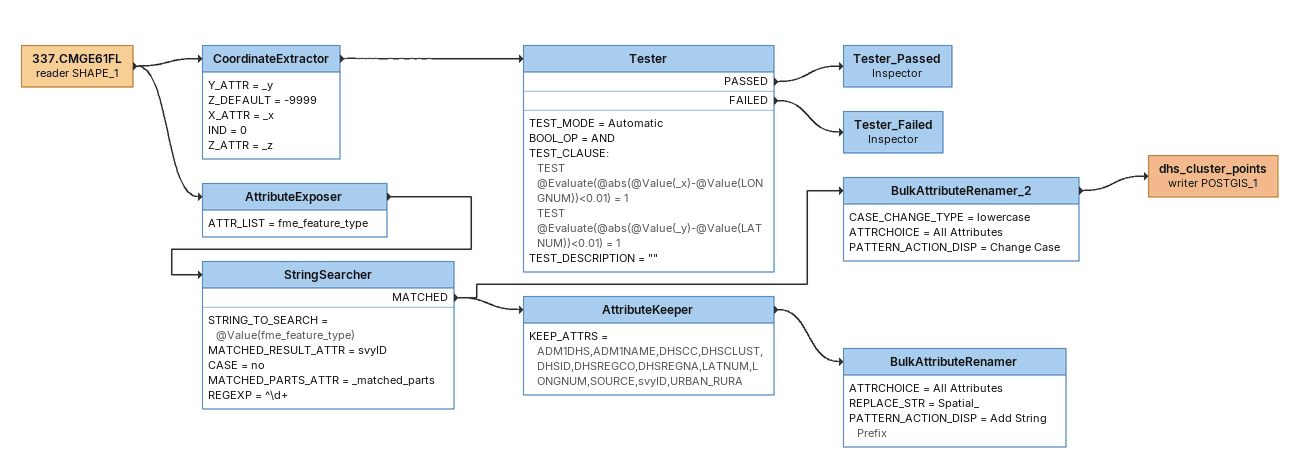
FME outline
337.CMGE61FL (reader SHAPE_1)
    -> CoordinateExtractor
    -> AttributeExposer
CoordinateExtractor
    Y_ATTR = _y
    Z_DEFAULT = -9999
    X_ATTR = _x
    IND = 0
    Z_ATTR = _z
    -> Tester
Tester
    TEST_MODE = Automatic
    BOOL_OP = AND
    TEST_CLAUSE:
      TEST @Evaluate(@abs(@Value(_x)-@Value(LONGNUM))<0.01) = 1
      TEST @Evaluate(@abs(@Value(_y)-@Value(LATNUM))<0.01) = 1
    TEST_DESCRIPTION = ""
    PASSED -> Tester_Passed
    FAILED -> Tester_Failed
Tester_Passed: Inspector
Tester_Failed: Inspector
AttributeExposer
    ATTR_LIST = fme_feature_type
    -> StringSearcher
StringSearcher
    STRING_TO_SEARCH = @Value(fme_feature_type)
    MATCHED_RESULT_ATTR = svyID
    CASE = no
    MATCHED_PARTS_ATTR = _matched_parts
    REGEXP = ^\d+
    MATCHED -> AttributeKeeper
    MATCHED -> BulkAttributeRenamer_2
BulkAttributeRenamer_2
    CASE_CHANGE_TYPE = lowercase
    ATTRCHOICE = All Attributes
    PATTERN_ACTION_DISP = Change Case
    -> dhs_cluster_points (writer POSTGIS_1)
dhs_cluster_points (writer POSTGIS_1)
AttributeKeeper
    KEEP_ATTRS = ADM1DHS,ADM1NAME,DHSCC,DHSCLUST,DHSID,DHSREGCO,DHSREGNA,LATNUM,LONGNUM,SOURCE,svyID,URBAN_RURA
    -> BulkAttributeRenamer
BulkAttributeRenamer
    ATTRCHOICE = All Attributes
    REPLACE_STR = Spatial_
    PATTERN_ACTION_DISP = Add String Prefix
